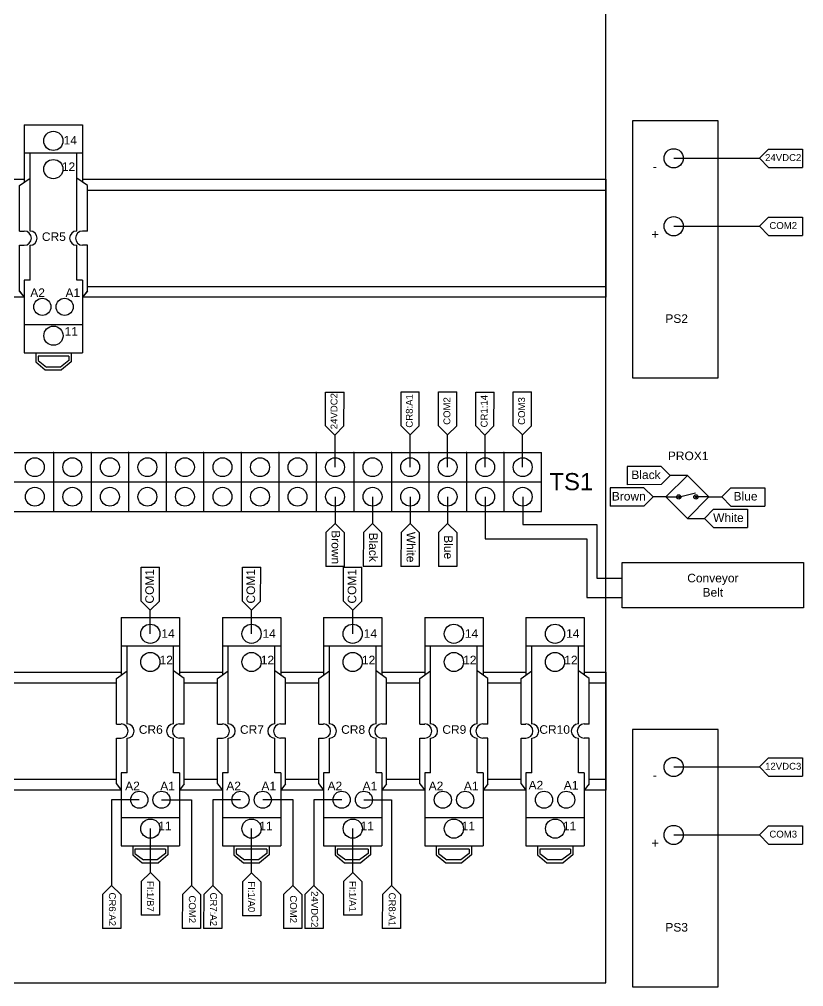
# Model space of a CAD drawing. Header units: inches. Extents: x 21.8 to 48.3, y 2.6 to 26.7.
# Drawn here: x 26.96 to 36.1, y 2.7 to 13.98 of the extents above; entities that cross this region are included whole.
import ezdxf

# ---------------------------------------------------------------- set-up
doc = ezdxf.new("R2010")
doc.units = ezdxf.units.IN
doc.header["$MEASUREMENT"] = 0
for name, color, linetype in [('+DCwiring', 10, 'Continuous'), ('-DCwiring', 18, 'Continuous'), ('comp', 7, 'Continuous'), ('TAGS', 7, 'Continuous'), ('TEXT', 18, 'Continuous')]:
    doc.layers.add(name, color=color, linetype=linetype)
doc.styles.add('ARIAL_REG', font='arial.ttf')
doc.styles.add('BLKLBL', font='arial.ttf', dxfattribs={"height": 5})
doc.styles.get("Standard").update_dxf_attribs({"font": 'arial.ttf'})

msp = doc.modelspace()

# ---------------------------------------------------------------- linework, layer by layer
at = {"layer": '+DCwiring'}
for p, q in [((34.588, 12.362), (35.588, 12.362)), ((30.641, 8.758), (30.641, 9.133)), ((32.391, 8.758), (32.391, 9.133)), ((32.391, 8.414), (32.391, 7.921)), ((32.828, 8.414), (32.828, 8.089)), ((32.828, 8.089), (33.691, 8.089)), ((33.691, 8.089), (33.691, 7.464)), ((32.391, 7.921), (33.574, 7.921)), ((33.574, 7.921), (33.574, 7.24)), ((33.691, 7.464), (33.986, 7.464)), ((33.574, 7.24), (33.986, 7.24)), ((34.588, 5.261), (35.588, 5.261)), ((28.036, 4.879), (28.036, 3.879)), ((28.359, 4.879), (28.036, 4.879)), ((29.216, 4.879), (29.216, 3.879)), ((29.538, 4.879), (29.216, 4.879)), ((30.395, 4.879), (30.395, 3.879)), ((30.718, 4.879), (30.395, 4.879)), ((30.976, 4.879), (31.298, 4.879)), ((31.298, 4.879), (31.298, 3.879)), ((28.488, 4.032), (28.488, 4.542)), ((29.668, 4.027), (29.667, 4.542)), ((30.847, 4.032), (30.847, 4.542))]:
    msp.add_line(p, q, dxfattribs=at)
at = {"layer": '-DCwiring'}
for p, q in [((34.588, 11.569), (35.588, 11.569)), ((31.516, 8.758), (31.516, 9.136)), ((31.953, 8.758), (31.953, 9.136)), ((32.824, 8.758), (32.824, 9.136)), ((34.748, 8.661), (34.548, 8.661)), ((30.641, 8.414), (30.641, 8.103)), ((31.078, 8.414), (31.078, 8.103)), ((31.516, 8.414), (31.516, 8.103)), ((31.953, 8.414), (31.953, 8.103)), ((34.498, 8.411), (34.348, 8.411)), ((34.998, 8.411), (35.148, 8.411)), ((34.748, 8.161), (34.948, 8.161)), ((28.487, 6.815), (28.487, 7.091)), ((29.667, 6.815), (29.667, 7.091)), ((30.846, 6.815), (30.846, 7.091)), ((28.618, 4.879), (28.968, 4.879)), ((28.968, 4.879), (28.968, 3.879)), ((29.797, 4.88), (30.147, 4.88)), ((30.147, 4.88), (30.147, 3.88)), ((34.588, 4.468), (35.588, 4.468))]:
    msp.add_line(p, q, dxfattribs=at)
for p, q in [((33.797, 2.742), (33.797, 26.742)), ((27.017, 12.753), (27.017, 12.084)), ((27.017, 12.753), (27.697, 12.753)), ((27.697, 12.753), (27.697, 12.084)), ((27.017, 12.426), (27.697, 12.426)), ((27.086, 11.512), (27.086, 12.426)), ((27.629, 11.512), (27.629, 12.426)), ((26.515, 12.117), (27.015, 12.117)), ((26.962, 12.044), (27.086, 12.132)), ((27.753, 12.044), (27.629, 12.132)), ((27.695, 12.117), (33.797, 12.117)), ((33.797, 12.117), (33.797, 10.742)), ((26.962, 11.512), (26.962, 12.044)), ((27.75, 11.992), (33.797, 11.992)), ((27.753, 11.512), (27.753, 12.044)), ((26.962, 11.512), (27.018, 11.512)), ((27.753, 11.512), (27.697, 11.512)), ((26.962, 10.813), (26.962, 11.347)), ((26.962, 11.347), (27.018, 11.347)), ((27.086, 10.942), (27.086, 11.347)), ((27.629, 10.942), (27.629, 11.347)), ((27.753, 11.347), (27.697, 11.347)), ((27.753, 10.813), (27.753, 11.347)), ((27.086, 10.942), (27.017, 10.942)), ((27.017, 10.942), (27.017, 10.093)), ((27.697, 10.942), (27.629, 10.942)), ((27.697, 10.942), (27.697, 10.093)), ((27.75, 10.867), (33.797, 10.867)), ((27.015, 10.742), (26.515, 10.742)), ((26.959, 10.813), (27.015, 10.742)), ((26.962, 10.813), (27.017, 10.742)), ((27.75, 10.813), (27.695, 10.742)), ((33.797, 10.742), (27.695, 10.742)), ((27.753, 10.813), (27.697, 10.742)), ((27.017, 10.422), (27.697, 10.422)), ((27.017, 10.093), (27.697, 10.093)), ((27.152, 10.093), (27.152, 9.986)), ((27.536, 10.053), (27.178, 10.053)), ((27.178, 10.053), (27.178, 10.003)), ((27.536, 10.053), (27.536, 10.003)), ((27.563, 10.093), (27.563, 9.986)), ((27.152, 9.986), (27.263, 9.893)), ((27.178, 10.003), (27.276, 9.927)), ((27.536, 10.003), (27.439, 9.927)), ((27.563, 9.986), (27.452, 9.893)), ((27.263, 9.893), (27.452, 9.893)), ((27.439, 9.927), (27.276, 9.927)), ((34.498, 8.411), (34.748, 8.661)), ((34.748, 8.661), (34.998, 8.411)), ((34.748, 8.161), (34.498, 8.411)), ((34.498, 8.411), (34.648, 8.411)), ((34.657, 8.411), (34.841, 8.461)), ((34.998, 8.411), (34.748, 8.161)), ((34.998, 8.411), (34.848, 8.411)), ((28.147, 7.003), (28.147, 6.334)), ((28.147, 7.003), (28.827, 7.003)), ((28.827, 7.003), (28.827, 6.334)), ((29.327, 7.003), (29.327, 6.334)), ((29.327, 7.003), (30.007, 7.003)), ((30.007, 7.003), (30.007, 6.334)), ((30.506, 7.003), (30.506, 6.334)), ((30.506, 7.003), (31.186, 7.003)), ((31.186, 7.003), (31.186, 6.334)), ((31.686, 7.003), (31.686, 6.334)), ((31.686, 7.003), (32.366, 7.003)), ((32.366, 7.003), (32.366, 6.334)), ((32.865, 7.003), (32.865, 6.334)), ((32.865, 7.003), (33.545, 7.003)), ((33.545, 7.003), (33.545, 6.334)), ((28.147, 6.676), (28.827, 6.676)), ((28.216, 5.762), (28.216, 6.676)), ((28.759, 5.762), (28.759, 6.676)), ((29.327, 6.676), (30.007, 6.676)), ((29.395, 5.762), (29.395, 6.676)), ((29.938, 5.762), (29.938, 6.676)), ((30.506, 6.676), (31.186, 6.676)), ((30.575, 5.762), (30.575, 6.676)), ((31.118, 5.762), (31.118, 6.676)), ((31.686, 6.676), (32.366, 6.676)), ((31.754, 5.762), (31.754, 6.676)), ((32.297, 5.762), (32.297, 6.676)), ((32.865, 6.676), (33.545, 6.676)), ((32.934, 5.762), (32.934, 6.676)), ((33.477, 5.762), (33.477, 6.676)), ((25.28, 6.367), (27.695, 6.367)), ((27.695, 6.367), (28.147, 6.367)), ((28.092, 6.294), (28.216, 6.382)), ((28.883, 6.294), (28.759, 6.382)), ((28.827, 6.367), (29.327, 6.367)), ((29.271, 6.294), (29.395, 6.382)), ((30.062, 6.294), (29.938, 6.382)), ((30.007, 6.367), (30.506, 6.367)), ((30.451, 6.294), (30.575, 6.382)), ((31.242, 6.294), (31.118, 6.382)), ((31.186, 6.367), (31.686, 6.367)), ((31.63, 6.294), (31.754, 6.382)), ((32.421, 6.294), (32.297, 6.382)), ((32.366, 6.367), (32.865, 6.367)), ((32.81, 6.294), (32.934, 6.382)), ((33.601, 6.294), (33.477, 6.382)), ((33.545, 6.367), (33.797, 6.367)), ((33.797, 6.367), (33.797, 4.992)), ((25.28, 6.242), (27.75, 6.242)), ((27.75, 6.242), (28.092, 6.242)), ((28.092, 5.762), (28.092, 6.294)), ((28.883, 5.762), (28.883, 6.294)), ((28.883, 6.242), (29.271, 6.242)), ((29.271, 5.762), (29.271, 6.294)), ((30.062, 5.762), (30.062, 6.294)), ((30.062, 6.242), (30.451, 6.242)), ((30.451, 5.762), (30.451, 6.294)), ((31.242, 5.762), (31.242, 6.294)), ((31.242, 6.242), (31.63, 6.242)), ((31.63, 5.762), (31.63, 6.294)), ((32.421, 5.762), (32.421, 6.294)), ((32.421, 6.242), (32.81, 6.242)), ((32.81, 5.762), (32.81, 6.294)), ((33.601, 5.762), (33.601, 6.294)), ((33.601, 6.242), (33.797, 6.242)), ((28.092, 5.762), (28.147, 5.762)), ((28.883, 5.762), (28.827, 5.762)), ((29.271, 5.762), (29.327, 5.762)), ((30.062, 5.762), (30.006, 5.762)), ((30.451, 5.762), (30.506, 5.762)), ((31.242, 5.762), (31.186, 5.762)), ((31.63, 5.762), (31.686, 5.762)), ((32.421, 5.762), (32.365, 5.762)), ((32.81, 5.762), (32.865, 5.762)), ((33.601, 5.762), (33.545, 5.762)), ((28.092, 5.063), (28.092, 5.597)), ((28.092, 5.597), (28.147, 5.597)), ((28.216, 5.192), (28.216, 5.597)), ((28.759, 5.192), (28.759, 5.597)), ((28.883, 5.597), (28.827, 5.597)), ((28.883, 5.063), (28.883, 5.597)), ((29.271, 5.063), (29.271, 5.597)), ((29.271, 5.597), (29.327, 5.597)), ((29.395, 5.192), (29.395, 5.597)), ((29.938, 5.192), (29.938, 5.597)), ((30.062, 5.597), (30.006, 5.597)), ((30.062, 5.063), (30.062, 5.597)), ((30.451, 5.063), (30.451, 5.597)), ((30.451, 5.597), (30.506, 5.597)), ((30.575, 5.192), (30.575, 5.597)), ((31.118, 5.192), (31.118, 5.597)), ((31.242, 5.597), (31.186, 5.597)), ((31.242, 5.063), (31.242, 5.597)), ((31.63, 5.063), (31.63, 5.597)), ((31.63, 5.597), (31.686, 5.597)), ((31.754, 5.192), (31.754, 5.597)), ((32.297, 5.192), (32.297, 5.597)), ((32.421, 5.597), (32.365, 5.597)), ((32.421, 5.063), (32.421, 5.597)), ((32.81, 5.063), (32.81, 5.597)), ((32.81, 5.597), (32.865, 5.597)), ((32.934, 5.192), (32.934, 5.597)), ((33.477, 5.192), (33.477, 5.597)), ((33.601, 5.597), (33.545, 5.597)), ((33.601, 5.063), (33.601, 5.597)), ((28.216, 5.192), (28.147, 5.192)), ((28.147, 5.192), (28.147, 4.343)), ((28.827, 5.192), (28.759, 5.192)), ((28.827, 5.192), (28.827, 4.343)), ((29.395, 5.192), (29.327, 5.192)), ((29.327, 5.192), (29.327, 4.343)), ((30.007, 5.192), (29.938, 5.192)), ((30.007, 5.192), (30.007, 4.343)), ((30.575, 5.192), (30.506, 5.192)), ((30.506, 5.192), (30.506, 4.343)), ((31.186, 5.192), (31.118, 5.192)), ((31.186, 5.192), (31.186, 4.343)), ((31.754, 5.192), (31.686, 5.192)), ((31.686, 5.192), (31.686, 4.343)), ((32.366, 5.192), (32.297, 5.192)), ((32.366, 5.192), (32.366, 4.343)), ((32.934, 5.192), (32.865, 5.192)), ((32.865, 5.192), (32.865, 4.343)), ((33.545, 5.192), (33.477, 5.192)), ((33.545, 5.192), (33.545, 4.343)), ((25.28, 5.117), (27.75, 5.117)), ((27.75, 5.117), (28.092, 5.117)), ((28.883, 5.117), (29.271, 5.117)), ((30.062, 5.117), (30.451, 5.117)), ((31.242, 5.117), (31.63, 5.117)), ((32.421, 5.117), (32.81, 5.117)), ((33.601, 5.117), (33.797, 5.117)), ((27.695, 4.992), (25.28, 4.992)), ((28.147, 4.992), (27.695, 4.992)), ((28.092, 5.063), (28.147, 4.992)), ((28.883, 5.063), (28.827, 4.992)), ((29.327, 4.992), (28.827, 4.992)), ((29.271, 5.063), (29.327, 4.992)), ((30.062, 5.063), (30.007, 4.992)), ((30.506, 4.992), (30.007, 4.992)), ((30.451, 5.063), (30.506, 4.992)), ((31.242, 5.063), (31.186, 4.992)), ((31.686, 4.992), (31.186, 4.992)), ((31.63, 5.063), (31.686, 4.992)), ((32.421, 5.063), (32.366, 4.992)), ((32.865, 4.992), (32.366, 4.992)), ((32.81, 5.063), (32.865, 4.992)), ((33.601, 5.063), (33.545, 4.992)), ((33.797, 4.992), (33.545, 4.992)), ((28.147, 4.672), (28.827, 4.672)), ((29.327, 4.672), (30.007, 4.672)), ((30.506, 4.672), (31.186, 4.672)), ((31.686, 4.672), (32.366, 4.672)), ((32.865, 4.672), (33.545, 4.672)), ((28.147, 4.343), (28.827, 4.343)), ((28.282, 4.343), (28.282, 4.236)), ((28.666, 4.303), (28.308, 4.303)), ((28.308, 4.303), (28.308, 4.253)), ((28.666, 4.303), (28.666, 4.253)), ((28.693, 4.343), (28.693, 4.236)), ((29.327, 4.343), (30.007, 4.343)), ((29.461, 4.343), (29.461, 4.236)), ((29.846, 4.303), (29.488, 4.303)), ((29.488, 4.303), (29.488, 4.253)), ((29.846, 4.303), (29.846, 4.253)), ((29.872, 4.343), (29.872, 4.236)), ((30.506, 4.343), (31.186, 4.343)), ((30.641, 4.343), (30.641, 4.236)), ((31.025, 4.303), (30.667, 4.303)), ((30.667, 4.303), (30.667, 4.253)), ((31.025, 4.303), (31.025, 4.253)), ((31.052, 4.343), (31.052, 4.236)), ((31.686, 4.343), (32.366, 4.343)), ((31.82, 4.343), (31.82, 4.236)), ((32.205, 4.303), (31.847, 4.303)), ((31.847, 4.303), (31.847, 4.253)), ((32.205, 4.303), (32.205, 4.253)), ((32.231, 4.343), (32.231, 4.236)), ((32.865, 4.343), (33.545, 4.343)), ((33, 4.343), (33, 4.236)), ((33.384, 4.303), (33.026, 4.303)), ((33.026, 4.303), (33.026, 4.253)), ((33.384, 4.303), (33.384, 4.253)), ((33.411, 4.343), (33.411, 4.236)), ((28.282, 4.236), (28.393, 4.143)), ((28.308, 4.253), (28.406, 4.177)), ((28.568, 4.177), (28.406, 4.177)), ((28.666, 4.253), (28.568, 4.177)), ((28.693, 4.236), (28.582, 4.143)), ((29.461, 4.236), (29.572, 4.143)), ((29.488, 4.253), (29.586, 4.177)), ((29.748, 4.177), (29.586, 4.177)), ((29.846, 4.253), (29.748, 4.177)), ((29.872, 4.236), (29.761, 4.143)), ((30.641, 4.236), (30.752, 4.143)), ((30.667, 4.253), (30.765, 4.177)), ((30.927, 4.177), (30.765, 4.177)), ((31.025, 4.253), (30.927, 4.177)), ((31.052, 4.236), (30.941, 4.143)), ((31.82, 4.236), (31.931, 4.143)), ((31.847, 4.253), (31.945, 4.177)), ((32.107, 4.177), (31.945, 4.177)), ((32.205, 4.253), (32.107, 4.177)), ((32.231, 4.236), (32.12, 4.143)), ((33, 4.236), (33.111, 4.143)), ((33.026, 4.253), (33.124, 4.177)), ((33.286, 4.177), (33.124, 4.177)), ((33.384, 4.253), (33.286, 4.177)), ((33.411, 4.236), (33.3, 4.143)), ((28.393, 4.143), (28.582, 4.143)), ((29.572, 4.143), (29.761, 4.143)), ((30.752, 4.143), (30.941, 4.143)), ((31.931, 4.143), (32.12, 4.143)), ((33.111, 4.143), (33.3, 4.143)), ((21.797, 2.742), (33.797, 2.742))]:
    msp.add_line(p, q)
msp.add_lwpolyline([(33.986, 7.645), (36.103, 7.645), (36.103, 7.117), (33.986, 7.117)], close=True)
for centre, radius in [((27.357, 12.565), 0.112), ((34.588, 12.362), 0.112), ((27.357, 12.236), 0.112), ((34.588, 11.569), 0.112), ((27.229, 10.629), 0.0999), ((27.488, 10.629), 0.0999), ((27.358, 10.292), 0.112), ((34.648, 8.411), 0.025), ((34.648, 8.411), 0.009), ((34.848, 8.411), 0.025), ((34.848, 8.411), 0.009), ((28.487, 6.815), 0.112), ((29.667, 6.815), 0.112), ((30.846, 6.815), 0.112), ((32.026, 6.815), 0.112), ((33.205, 6.815), 0.112), ((28.487, 6.486), 0.112), ((29.667, 6.486), 0.112), ((30.846, 6.486), 0.112), ((32.026, 6.486), 0.112), ((33.205, 6.486), 0.112), ((34.588, 5.261), 0.112), ((28.359, 4.879), 0.0999), ((28.618, 4.879), 0.0999), ((29.538, 4.879), 0.0999), ((29.798, 4.879), 0.0999), ((30.718, 4.879), 0.0999), ((30.977, 4.879), 0.0999), ((31.897, 4.879), 0.0999), ((32.157, 4.879), 0.0999), ((33.077, 4.879), 0.0999), ((33.336, 4.879), 0.0999), ((28.488, 4.542), 0.112), ((29.667, 4.542), 0.112), ((30.847, 4.542), 0.112), ((32.026, 4.542), 0.112), ((33.206, 4.542), 0.112), ((34.588, 4.468), 0.112)]:
    msp.add_circle(centre, radius)
for centre, start, end in [((27.018, 11.43), 270, 90), ((27.086, 11.43), 270, 90), ((27.629, 11.43), 90, 270), ((27.697, 11.43), 90, 270), ((28.147, 5.68), 270, 90), ((28.216, 5.68), 270, 90), ((28.759, 5.68), 90, 270), ((28.827, 5.68), 90, 270), ((29.327, 5.68), 270, 90), ((29.395, 5.68), 270, 90), ((29.938, 5.68), 90, 270), ((30.006, 5.68), 90, 270), ((30.506, 5.68), 270, 90), ((30.575, 5.68), 270, 90), ((31.118, 5.68), 90, 270), ((31.186, 5.68), 90, 270), ((31.686, 5.68), 270, 90), ((31.754, 5.68), 270, 90), ((32.297, 5.68), 90, 270), ((32.365, 5.68), 90, 270), ((32.865, 5.68), 270, 90), ((32.934, 5.68), 270, 90), ((33.477, 5.68), 90, 270), ((33.545, 5.68), 90, 270)]:
    msp.add_arc(centre, 0.0825, start, end)
at = {"layer": 'comp'}
for p, q in [((34.108, 12.799), (34.108, 9.799)), ((35.108, 12.799), (34.108, 12.799)), ((35.108, 9.799), (35.108, 12.799)), ((34.108, 9.799), (35.108, 9.799)), ((22.547, 8.93), (33.047, 8.93)), ((27.359, 8.93), (27.359, 8.242)), ((27.797, 8.93), (27.797, 8.242)), ((28.234, 8.93), (28.234, 8.242)), ((28.672, 8.93), (28.672, 8.242)), ((29.109, 8.93), (29.109, 8.242)), ((29.547, 8.93), (29.547, 8.242)), ((29.984, 8.93), (29.984, 8.242)), ((30.422, 8.93), (30.422, 8.242)), ((30.859, 8.93), (30.859, 8.242)), ((31.297, 8.93), (31.297, 8.242)), ((31.734, 8.93), (31.734, 8.242)), ((32.172, 8.93), (32.172, 8.242)), ((32.609, 8.93), (32.609, 8.242)), ((33.047, 8.242), (33.047, 8.93)), ((22.547, 8.586), (33.047, 8.586)), ((22.547, 8.242), (33.047, 8.242)), ((34.108, 5.698), (34.108, 2.698)), ((35.108, 5.698), (34.108, 5.698)), ((35.108, 2.698), (35.108, 5.698)), ((34.108, 2.698), (35.108, 2.698))]:
    msp.add_line(p, q, dxfattribs=at)
for centre in [(27.141, 8.758), (27.578, 8.758), (28.016, 8.758), (28.453, 8.758), (28.891, 8.758), (29.328, 8.758), (29.766, 8.758), (30.203, 8.758), (30.641, 8.758), (31.078, 8.758), (31.516, 8.758), (31.953, 8.758), (32.391, 8.758), (32.828, 8.758), (27.141, 8.414), (27.578, 8.414), (28.016, 8.414), (28.453, 8.414), (28.891, 8.414), (29.328, 8.414), (29.766, 8.414), (30.203, 8.414), (30.641, 8.414), (31.078, 8.414), (31.516, 8.414), (31.953, 8.414), (32.391, 8.414), (32.828, 8.414)]:
    msp.add_circle(centre, 0.11, dxfattribs=at)
for p in [(27.359, 8.93), (27.797, 8.93), (28.234, 8.93), (28.672, 8.93), (29.109, 8.93), (29.547, 8.93), (29.984, 8.93), (30.422, 8.93), (30.859, 8.93), (31.297, 8.93), (31.734, 8.93), (32.172, 8.93), (32.609, 8.93)]:
    msp.add_point(p, dxfattribs=at)
at = {"layer": 'TAGS'}
for p, q in [((35.588, 12.362), (35.694, 12.468)), ((35.694, 12.468), (36.089, 12.468)), ((36.089, 12.468), (36.089, 12.254)), ((35.588, 12.362), (35.694, 12.256)), ((35.694, 12.256), (36.089, 12.254)), ((35.588, 11.569), (35.694, 11.675)), ((35.694, 11.675), (36.089, 11.675)), ((36.089, 11.675), (36.089, 11.462)), ((35.588, 11.569), (35.694, 11.463)), ((35.694, 11.463), (36.089, 11.462)), ((30.531, 9.239), (30.531, 9.634)), ((30.531, 9.634), (30.745, 9.634)), ((30.743, 9.239), (30.745, 9.634)), ((31.41, 9.242), (31.41, 9.637)), ((31.41, 9.637), (31.623, 9.637)), ((31.622, 9.242), (31.623, 9.637)), ((31.847, 9.242), (31.847, 9.637)), ((31.847, 9.637), (32.061, 9.637)), ((32.059, 9.242), (32.061, 9.637)), ((32.281, 9.239), (32.281, 9.634)), ((32.281, 9.634), (32.495, 9.634)), ((32.493, 9.239), (32.495, 9.634)), ((32.718, 9.242), (32.718, 9.637)), ((32.718, 9.637), (32.932, 9.637)), ((32.93, 9.242), (32.932, 9.637)), ((30.637, 9.133), (30.531, 9.239)), ((30.637, 9.133), (30.743, 9.239)), ((31.516, 9.136), (31.41, 9.242)), ((31.516, 9.136), (31.622, 9.242)), ((31.953, 9.136), (31.847, 9.242)), ((31.953, 9.136), (32.059, 9.242)), ((32.387, 9.133), (32.281, 9.239)), ((32.387, 9.133), (32.493, 9.239)), ((32.824, 9.136), (32.718, 9.242)), ((32.824, 9.136), (32.93, 9.242)), ((34.442, 8.767), (34.046, 8.767)), ((34.046, 8.767), (34.046, 8.553)), ((34.548, 8.661), (34.442, 8.767)), ((34.548, 8.661), (34.442, 8.555)), ((34.242, 8.517), (33.846, 8.517)), ((33.846, 8.517), (33.846, 8.303)), ((34.442, 8.555), (34.046, 8.553)), ((34.348, 8.411), (34.242, 8.517)), ((35.148, 8.411), (35.254, 8.517)), ((35.254, 8.517), (35.649, 8.517)), ((35.649, 8.517), (35.649, 8.303)), ((34.348, 8.411), (34.242, 8.305)), ((35.148, 8.411), (35.254, 8.305)), ((34.242, 8.305), (33.846, 8.303)), ((34.948, 8.161), (35.054, 8.267)), ((35.054, 8.267), (35.449, 8.267)), ((35.254, 8.305), (35.649, 8.303)), ((35.449, 8.267), (35.449, 8.053)), ((34.948, 8.161), (35.054, 8.055)), ((30.641, 8.103), (30.535, 7.997)), ((30.641, 8.103), (30.747, 7.997)), ((31.078, 8.103), (30.972, 7.997)), ((31.078, 8.103), (31.184, 7.997)), ((31.516, 8.103), (31.41, 7.997)), ((31.516, 8.103), (31.622, 7.997)), ((31.953, 8.103), (31.847, 7.997)), ((31.953, 8.103), (32.059, 7.997)), ((35.054, 8.055), (35.449, 8.053)), ((30.535, 7.997), (30.533, 7.601)), ((30.747, 7.997), (30.747, 7.601)), ((30.972, 7.997), (30.97, 7.601)), ((31.184, 7.997), (31.184, 7.601)), ((31.41, 7.997), (31.408, 7.601)), ((31.622, 7.997), (31.622, 7.601)), ((31.847, 7.997), (31.845, 7.601)), ((32.059, 7.997), (32.059, 7.601)), ((28.381, 7.197), (28.381, 7.593)), ((28.381, 7.593), (28.595, 7.593)), ((28.593, 7.197), (28.595, 7.593)), ((29.561, 7.197), (29.561, 7.593)), ((29.561, 7.593), (29.775, 7.593)), ((29.773, 7.197), (29.775, 7.593)), ((30.747, 7.601), (30.533, 7.601)), ((30.74, 7.197), (30.74, 7.593)), ((30.74, 7.593), (30.954, 7.593)), ((30.952, 7.197), (30.954, 7.593)), ((31.184, 7.601), (30.97, 7.601)), ((31.622, 7.601), (31.408, 7.601)), ((32.059, 7.601), (31.845, 7.601)), ((28.487, 7.091), (28.381, 7.197)), ((28.487, 7.091), (28.593, 7.197)), ((29.667, 7.091), (29.561, 7.197)), ((29.667, 7.091), (29.773, 7.197)), ((30.846, 7.091), (30.74, 7.197)), ((30.846, 7.091), (30.952, 7.197)), ((35.588, 5.261), (35.694, 5.367)), ((35.694, 5.367), (36.089, 5.367)), ((36.089, 5.367), (36.089, 5.153)), ((35.588, 5.261), (35.694, 5.155)), ((35.694, 5.155), (36.089, 5.153)), ((35.588, 4.468), (35.694, 4.575)), ((35.694, 4.575), (36.089, 4.575)), ((36.089, 4.575), (36.089, 4.361)), ((35.588, 4.468), (35.694, 4.362)), ((35.694, 4.362), (36.089, 4.361)), ((28.488, 4.032), (28.382, 3.926)), ((28.488, 4.032), (28.594, 3.926)), ((29.668, 4.027), (29.562, 3.921)), ((29.668, 4.027), (29.774, 3.921)), ((30.847, 4.032), (30.741, 3.926)), ((30.847, 4.032), (30.953, 3.926)), ((28.036, 3.879), (27.93, 3.773)), ((28.036, 3.879), (28.142, 3.773)), ((28.382, 3.926), (28.38, 3.531)), ((28.594, 3.926), (28.594, 3.531)), ((28.968, 3.879), (28.862, 3.773)), ((28.968, 3.879), (29.074, 3.773)), ((29.216, 3.879), (29.11, 3.773)), ((29.216, 3.879), (29.322, 3.773)), ((29.562, 3.921), (29.56, 3.526)), ((29.774, 3.921), (29.774, 3.526)), ((30.147, 3.88), (30.041, 3.774)), ((30.147, 3.88), (30.253, 3.774)), ((30.395, 3.879), (30.289, 3.773)), ((30.395, 3.879), (30.501, 3.773)), ((30.741, 3.926), (30.739, 3.531)), ((30.953, 3.926), (30.953, 3.531)), ((31.298, 3.879), (31.192, 3.773)), ((31.298, 3.879), (31.404, 3.773)), ((27.93, 3.773), (27.929, 3.377)), ((28.142, 3.773), (28.142, 3.377)), ((28.862, 3.773), (28.86, 3.377)), ((29.074, 3.773), (29.074, 3.377)), ((29.11, 3.773), (29.108, 3.377)), ((29.322, 3.773), (29.322, 3.377)), ((30.041, 3.774), (30.04, 3.378)), ((30.253, 3.774), (30.253, 3.378)), ((30.289, 3.773), (30.288, 3.377)), ((30.501, 3.773), (30.501, 3.377)), ((31.192, 3.773), (31.19, 3.377)), ((31.404, 3.773), (31.404, 3.377)), ((28.594, 3.531), (28.38, 3.531)), ((29.774, 3.526), (29.56, 3.526)), ((30.953, 3.531), (30.739, 3.531)), ((28.142, 3.377), (27.929, 3.377)), ((29.074, 3.377), (28.86, 3.377)), ((29.322, 3.377), (29.108, 3.377)), ((30.253, 3.378), (30.04, 3.378)), ((30.501, 3.377), (30.288, 3.377)), ((31.404, 3.377), (31.19, 3.377))]:
    msp.add_line(p, q, dxfattribs=at)

# ---------------------------------------------------------------- texts
at = {"style": 'BLKLBL'}
for s, p in [('14', (27.477, 12.523)), ('12', (27.456, 12.214)), ('CR5', (27.223, 11.398)), ('A2', (27.088, 10.744)), ('A1', (27.498, 10.743)), ('11', (27.488, 10.292)), ('14', (28.616, 6.768)), ('14', (29.795, 6.768)), ('14', (30.975, 6.768)), ('14', (32.154, 6.768)), ('14', (33.334, 6.768)), ('12', (28.595, 6.459)), ('12', (29.775, 6.459)), ('12', (30.954, 6.459)), ('12', (32.134, 6.459)), ('12', (33.313, 6.459)), ('CR6', (28.353, 5.648)), ('CR7', (29.532, 5.648)), ('CR8', (30.712, 5.648)), ('CR9', (31.891, 5.648)), ('CR10', (33.022, 5.648)), ('A2', (28.194, 4.99)), ('A1', (28.603, 4.989)), ('A2', (29.373, 4.99)), ('A1', (29.783, 4.989)), ('A2', (30.553, 4.99)), ('A1', (30.962, 4.989)), ('A2', (31.732, 4.99)), ('A1', (32.142, 4.989)), ('A2', (32.897, 4.999)), ('A1', (33.307, 4.998)), ('11', (28.579, 4.523)), ('11', (29.758, 4.523)), ('11', (30.938, 4.523)), ('11', (32.117, 4.523)), ('11', (33.297, 4.523))]:
    msp.add_text(s, height=0.1, dxfattribs=at).set_placement(p)
for s, width, gutter_width, insert, char_height, attachment_point in [('PROX1', 0.54282, 1.857, (34.757, 8.89), 0.1, 5), ('TS1', 1.25486, 1, (33.139, 8.69), 0.2, 1), ('Conveyor\\PBelt', 2.11707, 1, (35.045, 7.381), 0.1, 5)]:
    msp.add_mtext_dynamic_manual_height_columns(s, width=width, gutter_width=gutter_width, heights=[0], dxfattribs=dict(insert=insert, char_height=char_height, attachment_point=attachment_point))
at = {"layer": 'comp', "char_height": 0.1, "attachment_point": 5}
for s, insert in [('PS2', (34.623, 10.491)), ('PS3', (34.623, 3.39))]:
    msp.add_mtext_dynamic_manual_height_columns(s, width=0.76178, gutter_width=1, heights=[0.852], dxfattribs=dict(at, insert=insert))
at = {"layer": 'TAGS', "attachment_point": 5}
for s, insert, char_height in [('24VDC2', (35.865, 12.37), 0.08), ('COM2', (35.865, 11.577), 0.08), ('Black', (34.265, 8.669), 0.1), ('Brown', (34.065, 8.419), 0.1), ('Blue', (35.426, 8.419), 0.1), ('White', (35.226, 8.169), 0.1), ('12VDC3', (35.865, 5.269), 0.08), ('COM3', (35.865, 4.477), 0.08)]:
    msp.add_mtext_dynamic_manual_height_columns(s, width=0.57272, gutter_width=1, heights=[0], dxfattribs=dict(at, insert=insert, char_height=char_height))
for s, width, insert, char_height, rotation in [('24VDC2', 0.39544, (30.629, 9.412), 0.08, 90), ('CR8:A1', 0.39544, (31.507, 9.415), 0.08, 90), ('CR1:14', 0.39544, (32.379, 9.412), 0.08, 90), ('COM2', 0.57272, (31.945, 9.414), 0.08, 90), ('COM3', 0.57272, (32.816, 9.414), 0.08, 90), ('Brown', 0.57272, (30.649, 7.825), 0.1, 270), ('Black', 0.57272, (31.086, 7.825), 0.1, 270), ('White', 0.57272, (31.524, 7.825), 0.1, 270), ('Blue', 0.57272, (31.961, 7.825), 0.1, 270), ('COM1', 0.57272, (28.479, 7.369), 0.1, 90), ('COM1', 0.57272, (29.659, 7.369), 0.1, 90), ('COM1', 0.57272, (30.838, 7.369), 0.1, 90), ('FI:1/B7', 0.39544, (28.487, 3.752), 0.08, 270), ('FI:1/A0', 0.39544, (29.667, 3.747), 0.08, 270), ('FI:1/A1', 0.39544, (30.846, 3.752), 0.08, 270), ('CR6:A2', 0.57272, (28.044, 3.601), 0.08, 270), ('COM2', 0.57272, (28.976, 3.601), 0.08, 270), ('CR7:A2', 0.57272, (29.224, 3.601), 0.08, 270), ('COM2', 0.57272, (30.155, 3.602), 0.08, 270), ('24VDC2', 0.57272, (30.403, 3.601), 0.08, 270), ('CR8:A1', 0.39544, (31.306, 3.6), 0.08, 270)]:
    msp.add_mtext_dynamic_manual_height_columns(s, width=width, gutter_width=1, heights=[0], dxfattribs=dict(at, insert=insert, char_height=char_height, rotation=rotation))
at = {"layer": 'TEXT', "style": 'ARIAL_REG'}
for s, p in [('-', (34.343, 12.211)), ('+', (34.326, 11.42)), ('-', (34.343, 5.111)), ('+', (34.326, 4.319))]:
    msp.add_text(s, height=0.11, dxfattribs=at).set_placement(p)

doc.saveas('drawing.dxf')
